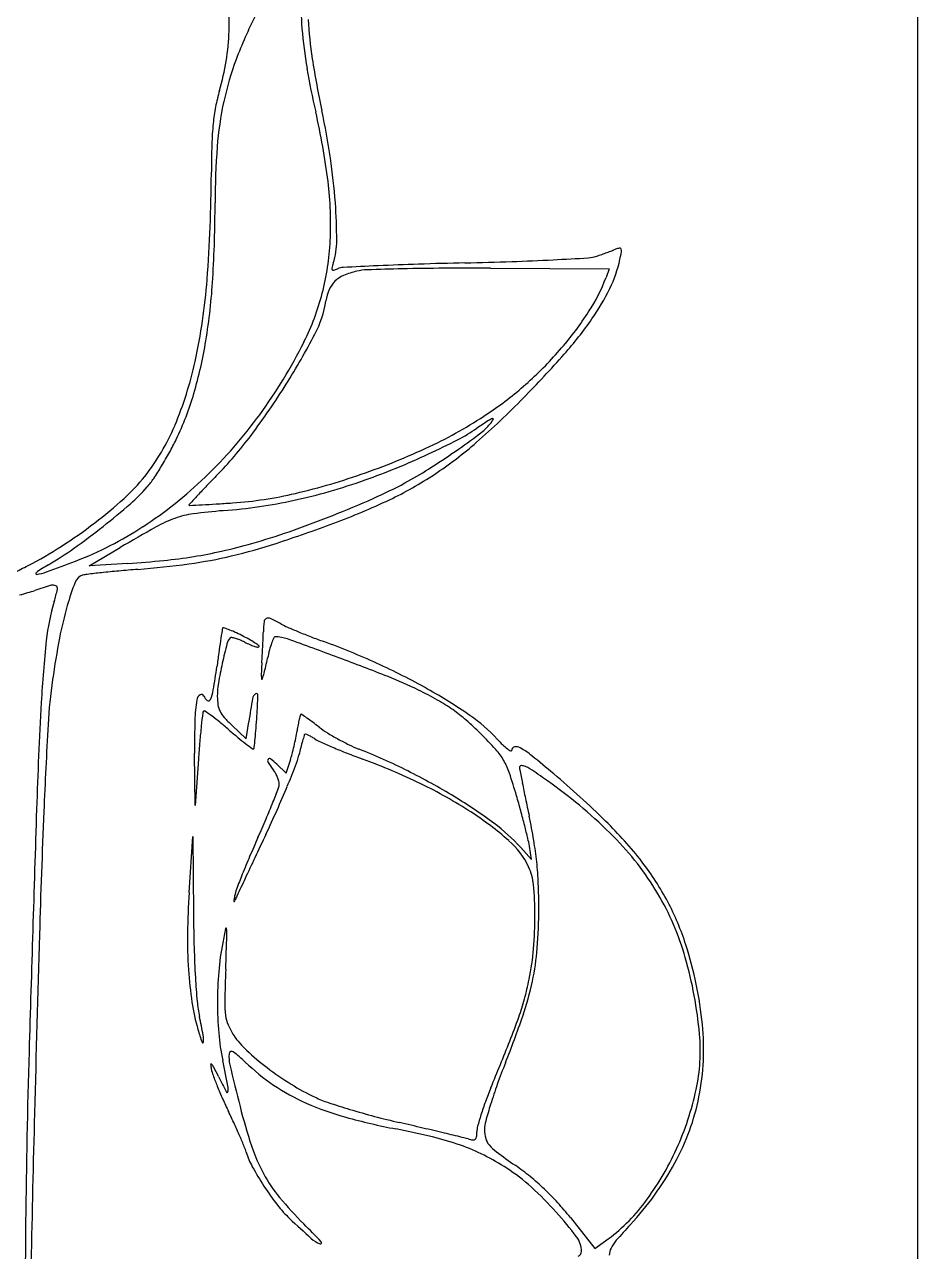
# Model space of a CAD drawing. Header units: millimetres. Extents: x 56222 to 3066687, y -650199 to -121287.
# Drawn here: x 140519.683 to 140522.925, y -185755.834 to -185751.38 of the extents above; entities that cross this region are included whole.
import ezdxf

# ---------------------------------------------------------------- set-up
doc = ezdxf.new("R2010")
doc.units = ezdxf.units.MM
doc.header["$MEASUREMENT"] = 0
doc.layers.add('$TD_AUDIT_GENERATED_(A0BDF17)', color=32, linetype='Continuous', lineweight=30)

msp = doc.modelspace()

# ---------------------------------------------------------------- linework, layer by layer
at = {"layer": '$TD_AUDIT_GENERATED_(A0BDF17)', "linetype": 'Continuous', "lineweight": 25, "ltscale": 2}
for p, q in [((140522.9246, -185738.3706), (140522.9246, -185769.2909)), ((140521.3749, -185752.2649), (140521.8058, -185752.2671)), ((140521.8058, -185752.2671), (140521.794, -185752.2983)), ((140519.9172, -185753.3456), (140520.0297, -185753.279)), ((140520.0579, -185753.3364), (140519.9172, -185753.3456)), ((140520.4351, -185753.9235), (140520.4878, -185753.9733)), ((140520.4878, -185753.9733), (140520.4971, -185753.9111)), ((140520.302, -185754.2147), (140520.3002, -185754.0248)), ((140520.314, -185754.0472), (140520.302, -185754.2147)), ((140520.6327, -185754.0973), (140520.6478, -185754.0505)), ((140520.599, -185754.0657), (140520.6327, -185754.0973)), ((140520.2801, -185754.5313), (140520.2937, -185754.3273)), ((140520.2937, -185754.3273), (140520.2961, -185754.6086)), ((140521.4841, -185754.3677), (140521.5237, -185754.4117)), ((140521.5237, -185754.4117), (140521.5156, -185754.3624)), ((140521.6644, -185755.711), (140521.7534, -185755.8228)), ((140521.7534, -185755.8228), (140521.7919, -185755.7953))]:
    msp.add_line(p, q, dxfattribs=at)
for centre, radius, start, end in [((140519.9, -185751.3849), 0.526, 357.9498, 18.9491), ((140522.0249, -185751.2826), 1.3395, 179.5072, 184.7834), ((140521.9438, -185752.068), 1.5947, 153.1268, 159.406), ((140521.9327, -185751.3127), 1.2206, 182.3042, 189.0333), ((140519.5413, -185751.372), 0.8848, 343.7254, 357.9499), ((140522.4544, -185751.2466), 1.7705, 184.7834, 189.5158), ((140521.462, -185751.887), 1.08, 159.406, 167.8151), ((140524.4764, -185750.9083), 3.7963, 189.0333, 191.9218), ((140523.2808, -185751.1081), 2.6085, 189.5158, 193.0555), ((140521.0154, -185751.8023), 0.6508, 163.7254, 169.093), ((140521.029, -185751.805), 0.6646, 169.093, 174.3763), ((140521.6121, -185751.9194), 1.2336, 167.8152, 175.5996), ((140517.904, -185752.296), 2.9211, 8.4868, 11.9218), ((140521.4576, -185751.8472), 1.0954, 174.3763, 178.3112), ((140518.3352, -185752.255), 2.4684, 7.0945, 13.0556), ((140524.767, -185751.9448), 4.4062, 178.3111, 179.7096), ((140523.0196, -185752.0277), 2.6452, 175.5996, 179.9999), ((140518.602, -185752.1918), 2.2153, 4.2604, 8.4868), ((140514.8238, -185751.8944), 5.5372, 355.7375, 359.7096), ((140519.5574, -185752.1028), 1.2367, 357.0971, 7.0946), ((140515.7258, -185752.0277), 4.6486, 356.613, 359.9998), ((140519.0207, -185752.1606), 1.7954, 359.892, 4.2603), ((140519.8343, -185752.1169), 0.9595, 345.5833, 357.0971), ((140520.5419, -185752.1635), 0.2743, 342.3911, 359.892), ((140520.8461, -185737.4729), 14.7806, 272.93206, 273.42526), ((140521.7221, -185752.1092), 0.1181, 273.4253, 288.738), ((140521.2675, -185750.769), 1.5333, 288.738, 289.4528), ((140521.0867, -185750.2571), 2.0762, 289.4529, 290.0224), ((140521.1461, -185750.4202), 1.9026, 290.0225, 290.5982), ((140521.6218, -185751.6859), 0.5504, 290.5981, 292.0477), ((140521.8571, -185752.2668), 0.0763, 100.8241, 112.0478), ((140521.8438, -185752.1971), 0.00534, 23.0676, 100.824), ((140521.1356, -185752.08), 0.7251, 347.7918, 350.0696), ((140521.8324, -185752.202), 0.0177, 350.0696, 23.0676), ((140520.8055, -185752.266), 0.00746, 166.223, 218.0811), ((140521.0669, -185752.3301), 0.2766, 162.3911, 166.2231), ((140520.8036, -185752.2676), 0.00499, 218.0811, 287.2305), ((140520.7627, -185752.1358), 0.143, 287.2306, 293.3584), ((140520.843, -185752.3217), 0.0596, 92.9585, 113.3584), ((140522.1095, -185776.8285), 24.5991, 92.66436, 92.9584), ((140520.9556, -185752.5604), 0.2924, 103.2499, 113.017), ((140520.9335, -185752.4665), 0.1959, 91.8578, 103.2498), ((140521.3401, -185765.0041), 12.7401, 91.28539, 91.85789), ((140521.454, -185762.7413), 10.4966, 91.86306, 92.66429), ((140521.2673, -185761.7566), 9.4918, 90.37072, 91.28539), ((140521.7121, -185770.6766), 18.4361, 91.33747, 91.86299), ((140521.3009, -185766.9625), 14.6977, 89.7115, 90.37063), ((140520.9322, -185737.2756), 14.974, 271.3375, 271.98883), ((140521.1348, -185743.1103), 9.1358, 271.98891, 272.93199), ((140521.3936, -185752.1358), 0.4611, 333.9974, 347.7917), ((140518.2362, -185752.1487), 2.1153, 347.5903, 355.7375), ((140518.1697, -185752.1723), 2.2004, 350.6873, 356.6129), ((140520.872, -185752.3769), 0.0898, 134.1146, 157.2338), ((140520.882, -185752.3872), 0.1042, 113.0171, 134.1146), ((140521.1787, -185752.0656), 0.6578, 327.0543, 339.2891), ((140519.908, -185752.1358), 0.8833, 333.3332, 345.5832), ((140520.9595, -185752.4136), 0.1847, 157.2337, 170.7093), ((140521.0634, -185751.9748), 0.8285, 325.1013, 333.9974), ((140520.3842, -185752.3195), 0.3982, 332.3986, 350.7093), ((140520.7131, -185751.7639), 1.2126, 319.3138, 327.0542), ((140520.5943, -185751.6475), 1.4005, 318.4374, 325.1013), ((140518.7692, -185752.2706), 1.5929, 343.6403, 350.6872), ((140519.0031, -185751.6814), 1.896, 323.9734, 333.3331), ((140518.3693, -185751.266), 2.6719, 327.9086, 332.3987), ((140518.3575, -185749.6642), 4.3899, 315.5933, 318.4374), ((140520.603, -185751.6692), 1.3578, 311.9483, 319.3137), ((140518.9878, -185752.3141), 1.3457, 337.1653, 347.5902), ((140519.236, -185752.4076), 1.1065, 334.3803, 343.6402), ((140518.3377, -185751.2462), 2.7092, 323.1361, 327.9086), ((140520.648, -185751.7193), 1.2905, 304.2964, 311.9483), ((140519.3018, -185750.5891), 3.0681, 311.2295, 315.5933), ((140519.1627, -185751.7974), 1.6986, 313.8095, 323.9733), ((140520.4828, -185751.4771), 1.5837, 295.6431, 304.2963), ((140521.4025, -185752.8726), 0.0653, 108.4555, 123.2676), ((140521.3826, -185752.8128), 0.00223, 328.7924, 108.4556), ((140519.4971, -185752.5286), 0.7931, 321.6751, 337.1653), ((140520.9453, -185752.2865), 0.676, 297.2637, 304.1966), ((140523.0514, -185755.3858), 3.0711, 123.2676, 124.1967), ((140521.1994, -185752.6853), 0.2259, 306.7259, 320.3097), ((140521.273, -185752.7464), 0.1303, 320.3097, 328.7923), ((140519.3818, -185752.4776), 0.9447, 331.1404, 334.3804), ((140519.3127, -185751.9773), 1.4905, 315.6713, 323.1361), ((140519.9963, -185750.4449), 2.7478, 294.8183, 297.2636), ((140520.3908, -185751.8318), 1.4157, 303.4488, 311.2295), ((140519.4804, -185750.3813), 3.1006, 304.7238, 306.7259), ((140519.1055, -185752.3253), 1.2602, 328.5299, 331.1404), ((140520.095, -185750.6693), 2.4797, 289.4586, 295.643), ((140519.8801, -185750.1937), 3.0246, 292.3866, 294.8184), ((140519.6791, -185750.6679), 2.7519, 302.2959, 304.7238), ((140519.2004, -185752.3833), 1.149, 325.8816, 328.5299), ((140519.6035, -185752.6127), 0.6575, 312.1192, 321.6751), ((140519.2573, -185751.896), 1.562, 303.2015, 313.8095), ((140519.872, -185752.8384), 0.3377, 319.2909, 325.8815), ((140524.7903, -185757.3281), 6.1668, 135.67131, 136.19224), ((140520.1068, -185750.7028), 2.4442, 283.2407, 289.4585), ((140520.134, -185750.8077), 2.3602, 286.1041, 289.4407), ((140520.1402, -185750.825), 2.3418, 289.4407, 292.3867), ((140520.4344, -185751.8978), 1.3367, 295.399, 303.4488), ((140520.3735, -185751.7666), 1.4521, 298.3785, 302.296), ((140519.6802, -185752.6734), 0.5907, 310.9249, 319.2909), ((140522.5597, -185755.1884), 3.0759, 136.1922, 137.0689), ((140520.2525, -185751.2181), 1.933, 282.2285, 286.1041), ((140520.2989, -185751.6285), 1.6091, 293.8234, 298.3785), ((140518.9108, -185751.8465), 1.6904, 307.3982, 312.1192), ((140518.2388, -185751.0108), 2.7912, 308.2809, 310.9249), ((140532.7798, -185764.6959), 17.0345, 137.06887, 137.20776), ((140519.9784, -185746.8773), 6.2561, 273.19856, 273.66334), ((140519.6167, -185741.2274), 11.9176, 273.66325, 273.95019), ((140520.3392, -185751.6903), 1.4298, 273.9501, 283.2407), ((140520.2653, -185751.2769), 1.8728, 278.2878, 282.2285), ((140519.2815, -185749.3243), 4.1279, 291.5692, 293.8233), ((140519.9437, -185750.8642), 2.4808, 290.3321, 295.399), ((140520.3386, -185753.4796), 0.3259, 97.6888, 109.6882), ((140520.2804, -185753.1244), 0.00117, 137.2079, 239.3599), ((140520.2823, -185753.1213), 0.0048, 239.3595, 273.1315), ((140518.176, -185714.6255), 38.5582, 273.13168, 273.1986), ((140520.5679, -185755.1783), 2.0399, 94.5957, 97.6888), ((140520.2408, -185751.1088), 2.0426, 274.5957, 278.2879), ((140519.2397, -185749.2186), 4.2416, 289.3211, 291.5691), ((140518.8116, -185751.7167), 1.8537, 302.8082, 307.3981), ((140518.2257, -185750.9942), 2.8123, 305.5462, 308.2809), ((140519.4125, -185752.1331), 1.2786, 290.8754, 303.2015), ((140523.0793, -185758.4319), 5.9877, 119.17719, 120.61781), ((140520.3821, -185753.6013), 0.4551, 109.6881, 119.1773), ((140518.7692, -185747.6946), 5.861, 288.16294, 290.3321), ((140519.9034, -185751.1115), 2.2356, 285.6908, 289.3212), ((140519.0439, -185752.0771), 1.4249, 297.2175, 302.8082), ((140519.1516, -185752.2901), 1.2196, 300.4402, 305.5462), ((140520.0414, -185751.7272), 1.6047, 279.1598, 282.8555), ((140519.8899, -185751.0636), 2.2855, 282.8555, 285.6908), ((140519.9849, -185751.4003), 1.961, 283.2558, 288.163), ((140518.7349, -185751.4763), 2.1005, 295.6151, 297.2175), ((140520.1407, -185753.9732), 0.7327, 120.4401, 124.5867), ((140516.4722, -185744.4233), 9.5301, 290.19586, 290.87539), ((140519.8136, -185749.5845), 3.7599, 273.725, 275.7232), ((140519.8342, -185750.1032), 3.2653, 274.5662, 277.8408), ((140520.0069, -185751.5135), 1.8212, 275.7232, 279.1598), ((140520.0523, -185751.6863), 1.6672, 277.8407, 283.2558), ((140519.7267, -185753.3729), 0.00341, 124.5866, 277.9422), ((140519.7038, -185753.2086), 0.1693, 277.9424, 290.1959), ((140519.9058, -185753.4196), 0.042, 107.0395, 158.6991), ((140519.9206, -185753.468), 0.0926, 96.6557, 107.0395), ((140520.5245, -185758.6428), 5.3025, 96.0866, 96.6557), ((140520.3955, -185757.4334), 4.0862, 95.2067, 96.0866), ((140520.5913, -185759.5822), 6.2439, 94.56632, 95.20665), ((140520.3176, -185755.2189), 1.8816, 106.6098, 108.5099), ((140519.7859, -185753.4364), 0.0215, 60.3437, 106.6099), ((140519.1932, -185753.2949), 0.6238, 343.2505, 347.4546), ((140519.7907, -185753.4279), 0.0117, 347.4546, 60.3437), ((140520.7806, -185753.7607), 0.981, 158.699, 163.9544), ((140519.4028, -185752.417), 1.0663, 284.2355, 285.8975), ((140519.5352, -185752.882), 0.5828, 285.8975, 288.5099), ((140520.5405, -185753.7004), 0.7832, 163.2504, 173.8263), ((140521.1066, -185753.8545), 1.3202, 163.9544, 169.202), ((140520.9943, -185753.5963), 0.4446, 173.7225, 178.5756), ((140520.5661, -185753.5492), 0.0138, 114.1371, 173.7225), ((140520.5678, -185753.5529), 0.0179, 64.9397, 114.1372), ((140520.2596, -185754.212), 0.7455, 61.5852, 64.9398), ((140520.7599, -185753.2873), 0.3059, 241.5852, 246.4457), ((140521.47, -185751.6583), 2.0829, 246.4456, 247.625), ((140523.1099, -185754.2366), 3.3595, 169.2021, 171.8144), ((140544.4579, -185757.125), 24.3179, 171.61623, 171.7063), ((140520.4775, -185753.5908), 0.0784, 166.4628, 171.6163), ((140520.4042, -185753.5732), 0.003, 73.4643, 166.463), ((140520.3158, -185753.8708), 0.3134, 70.0314, 73.4641), ((140520.4625, -185753.6396), 0.0463, 134.9999, 165.5362), ((140520.3167, -185753.8682), 0.3107, 65.5481, 70.0315), ((140520.4339, -185753.611), 0.00572, 78.9106, 134.9999), ((140520.4077, -185753.7447), 0.142, 73.4402, 78.9105), ((140520.1787, -185754.1717), 0.6441, 62.9493, 65.5481), ((140520.4009, -185753.7674), 0.1657, 67.4868, 73.4403), ((140520.1436, -185754.2405), 0.7214, 60.6311, 62.9492), ((140520.3293, -185753.9105), 0.3427, 56.586, 60.6311), ((140517.1516, -185753.468), 3.4004, 357.1005, 357.612), ((140519.093, -185753.549), 1.4573, 357.612, 358.5755), ((140520.8852, -185753.7336), 0.3239, 156.8326, 160.5001), ((140520.5926, -185753.6084), 0.00564, 89.9999, 156.8327), ((140520.5926, -185753.7352), 0.1324, 70.1583, 89.9998), ((140513.6533, -185772.966), 20.5769, 69.60596, 70.15829), ((140521.5662, -185751.4246), 2.3357, 247.625, 248.8325), ((140521.5768, -185751.3973), 2.365, 248.8325, 250.0288), ((140524.0761, -185754.0828), 4.3394, 173.8262, 176.8038), ((140531.4996, -185755.2361), 11.2227, 171.70625, 171.9336), ((140522.5471, -185754.1773), 2.1991, 165.5363, 167.4373), ((140520.3565, -185753.8746), 0.2817, 63.4868, 67.4868), ((140520.6267, -185753.333), 0.3235, 243.4868, 246.9642), ((140520.5729, -185753.4595), 0.186, 246.9641, 252.2273), ((140520.5693, -185753.4706), 0.1744, 252.2273, 256.6754), ((140520.3134, -185753.9346), 0.3716, 53.6885, 56.5859), ((140520.5302, -185753.6355), 0.00492, 256.6753, 314.9999), ((140520.5319, -185753.6372), 0.00252, 315, 53.6886), ((140517.0582, -185753.4633), 3.4939, 356.5915, 357.1006), ((140521.1316, -185753.7978), 0.5785, 165.2542, 168.2719), ((140520.877, -185753.7308), 0.3152, 160.5001, 165.2543), ((140519.8744, -185756.0818), 2.6193, 65.4541, 70.0287), ((140539.4974, -185756.3696), 19.3003, 171.9335, 172.08499), ((140521.7764, -185754.0056), 1.4094, 167.4374, 170.404), ((140521.3245, -185753.755), 0.7824, 175.8021, 177.4838), ((140518.6055, -185753.5555), 1.9439, 355.8021, 356.5916), ((140519.2033, -185753.3974), 1.391, 347.021, 348.2719), ((140517.6678, -185762.168), 9.0568, 68.39655, 69.60594), ((140519.9417, -185755.9345), 2.4574, 60.6552, 65.4541), ((140517.3603, -185753.2919), 3.0497, 350.4953, 352.0849), ((140520.935, -185753.7379), 0.3926, 177.4839, 180.3011), ((140521.2082, -185753.7365), 0.6658, 180.3011, 181.6657), ((140518.9179, -185753.2961), 1.6925, 344.2388, 344.977), ((140519.8555, -185753.5478), 0.7217, 344.977, 347.021), ((140521.6547, -185754.0272), 1.8894, 171.8145, 176.7868), ((140520.6793, -185753.8201), 0.2968, 170.4039, 179.8247), ((140520.5445, -185753.7558), 0.00176, 181.6659, 270), ((140520.5445, -185753.7552), 0.00234, 269.9999, 344.2388), ((140520.4259, -185755.203), 1.5656, 63.9646, 68.3965), ((140520.8525, -185753.9203), 0.5516, 170.7573, 178.4944), ((140520.3349, -185753.836), 0.0271, 122.9209, 170.7574), ((140520.3252, -185753.821), 0.00927, 20.9935, 122.921), ((140520.3667, -185753.8051), 0.0352, 200.9935, 234.4777), ((140520.3507, -185753.8277), 0.00751, 234.4777, 336.0448), ((140520.2238, -185753.7713), 0.1463, 336.0447, 350.4953), ((140520.5696, -185753.8198), 0.187, 179.8247, 189.1628), ((140524.112, -185754.4508), 3.655, 170.1623, 171.5085), ((140520.5358, -185753.8307), 0.0254, 124.2734, 170.1622), ((140520.5246, -185753.8141), 0.00537, 358.2711, 124.2734), ((140518.0616, -185753.7398), 2.4694, 356.4853, 358.2711), ((140520.5096, -185755.0316), 1.3748, 60.7077, 63.9646), ((140520.1424, -185755.5775), 2.0477, 55.5775, 60.6552), ((140520.8603, -185754.4066), 0.6581, 55.0572, 60.7077), ((140536.0953, -185754.754), 16.3773, 176.80383, 178.16012), ((140527.3064, -185754.6722), 7.0217, 173.51441, 173.90723), ((140520.3397, -185753.8802), 0.0101, 134.9999, 173.5143), ((140520.3354, -185753.8759), 0.00404, 55.2193, 135), ((140519.6548, -185754.8558), 1.1971, 53.7733, 55.2192), ((140520.4641, -185753.8368), 0.0802, 189.1628, 206.7407), ((140520.486, -185753.8257), 0.1048, 206.7407, 221.5959), ((140520.8927, -185754.3602), 0.6016, 49.103, 55.0572), ((140541.6705, -185755.1509), 21.9367, 176.78682, 177.61142), ((140523.6368, -185753.9935), 3.3367, 178.4943, 180.5385), ((140519.9351, -185754.4733), 0.7229, 50.8648, 53.7734), ((140519.5038, -185755.0032), 1.4062, 49.097, 50.8649), ((140520.7399, -185753.6004), 0.4442, 221.5959, 226.6765), ((140517.549, -185753.7083), 2.983, 355.6475, 356.4854), ((140521.406, -185754.0574), 0.7426, 169.4167, 171.2109), ((140521.0567, -185753.9921), 0.3873, 166.4961, 169.4166), ((140521.2985, -185754.0502), 0.6359, 165.0292, 166.496), ((140520.6865, -185753.8866), 0.00241, 90.0001, 165.0294), ((140520.6865, -185753.8903), 0.00613, 55.3394, 90), ((140519.2546, -185755.9613), 2.5239, 54.8386, 55.3393), ((140520.0692, -185754.8048), 1.1093, 53.5082, 54.8385), ((140519.5535, -185755.5019), 1.9765, 52.6448, 53.5081), ((140520.648, -185754.6426), 0.9752, 44.9569, 49.103), ((140520.9776, -185754.3587), 0.5703, 42.43, 55.5775), ((140522.9338, -185754.2054), 2.6242, 173.9072, 175.1262), ((140521.6203, -185752.5601), 1.8262, 229.097, 230.4569), ((140521.0477, -185753.2538), 0.9267, 230.457, 232.7162), ((140518.8634, -185753.8084), 1.6648, 354.3508, 355.6475), ((140520.0475, -185753.8474), 0.632, 348.7892, 351.2109), ((140523.0094, -185754.6231), 2.4046, 164.0092, 164.5079), ((140520.7081, -185753.9637), 0.0108, 141.1517, 164.009), ((140520.7018, -185753.9586), 0.00269, 70.1703, 141.1519), ((140520.6577, -185754.0809), 0.1327, 65.8444, 70.1702), ((140520.6545, -185754.0881), 0.1406, 60.6181, 65.8444), ((140520.5941, -185754.1953), 0.2636, 57.3539, 60.6179), ((140520.9777, -185753.6362), 0.3707, 232.6448, 238.164), ((140521.2423, -185753.21), 0.8724, 238.164, 241.0754), ((140520.205, -185755.085), 1.6013, 42.0574, 44.9568), ((140525.0784, -185754.3883), 4.7766, 175.1262, 175.9047), ((140521.6913, -185752.4084), 1.9892, 232.7162, 233.5988), ((140520.5125, -185754.0071), 0.00293, 233.5988, 318.4075), ((140520.5084, -185754.0035), 0.00841, 318.4075, 353.8815), ((140516.5915, -185753.5836), 3.9478, 353.8816, 354.3508), ((140519.6826, -185753.7764), 1.0038, 345.4622, 347.1325), ((140519.6383, -185753.7663), 1.0492, 347.1325, 348.7892), ((140522.7674, -185754.538), 2.1489, 165.6286, 166.3785), ((140521.903, -185754.3165), 1.2566, 164.5079, 165.6286), ((140520.8204, -185753.8421), 0.1559, 237.3539, 245.9205), ((140521.6866, -185751.9038), 2.2788, 245.9205, 247.1281), ((140521.7253, -185751.8122), 2.3783, 247.1281, 248.5002), ((140521.257, -185753.1834), 0.9027, 241.0754, 243.9657), ((140521.0902, -185753.5248), 0.5228, 243.9657, 248.3164), ((140520.043, -185756.1586), 2.3116, 63.5169, 68.3164), ((140521.2204, -185754.1689), 0.2337, 30.0538, 42.0573), ((140521.778, -185753.6271), 0.5141, 222.43, 225.689), ((140521.5476, -185753.8631), 0.1843, 225.6891, 232.6971), ((140521.4749, -185753.9585), 0.0644, 232.6972, 244.8545), ((140521.4635, -185754.0143), 0.012, 99.9576, 179.9999), ((140521.4669, -185754.0336), 0.0317, 60.5574, 99.9577), ((140521.331, -185754.2744), 0.3082, 51.0715, 60.5575), ((140520.5767, -185754.0529), 0.0114, 150.6431, 212.6596), ((140520.5718, -185754.0501), 0.00576, 52.4473, 150.6432), ((140520.3834, -185754.2951), 0.3148, 46.7881, 52.4473), ((140520.2713, -185753.929), 0.3956, 342.1141, 345.4622), ((140520.3754, -185753.9583), 0.3124, 338.7023, 346.3784), ((140521.9442, -185751.2563), 2.9758, 248.5002, 249.6601), ((140520.0576, -185756.3455), 2.4519, 64.277, 69.66), ((140521.2066, -185754.1769), 0.2496, 18.5826, 30.0537), ((140521.4488, -185754.0143), 0.00273, 244.8545, 360), ((140518.8977, -185757.287), 4.1807, 49.6621, 51.0716), ((140520.9412, -185753.8192), 0.4444, 212.6597, 217.1023), ((140520.5018, -185754.1516), 0.1065, 29.3336, 37.1024), ((140520.4797, -185754.164), 0.1319, 22.7166, 29.3336), ((140517.4245, -185752.8079), 3.4795, 337.3914, 338.7023), ((140520.0526, -185756.1393), 2.29, 58.6833, 63.5168), ((140519.5683, -185754.7277), 1.9781, 16.0861, 18.5825), ((140521.4867, -185754.0775), 0.00706, 93.156, 180.3925), ((140521.5219, -185754.0773), 0.0422, 180.3925, 191.1633), ((140540.7434, -185750.2841), 19.6344, 191.16331, 191.30655), ((140521.4881, -185754.1013), 0.0308, 63.4439, 93.156), ((140521.3855, -185754.3064), 0.2602, 55.5212, 63.4439), ((140519.4048, -185757.1907), 3.7591, 54.395, 55.5212), ((140519.1778, -185756.9571), 3.748, 45.7638, 49.6621), ((140517.1592, -185752.6975), 3.7669, 335.9666, 337.3915), ((140520.4934, -185754.1583), 0.117, 15.8646, 22.7167), ((140520.5655, -185754.1366), 0.0419, 339.2113, 359.9999), ((140520.5695, -185754.1366), 0.0379, 359.9999, 15.8647), ((140520.409, -185755.6162), 1.6423, 57.0083, 64.277), ((140529.3071, -185752.5707), 7.9718, 191.3066, 191.71546), ((140520.5356, -185755.6115), 1.8168, 44.9468, 54.395), ((140517.0669, -185752.8084), 3.7842, 338.3754, 339.2112), ((140520.2328, -185755.8431), 1.9433, 53.5683, 58.6833), ((140517.8434, -185755.2251), 3.7733, 15.2223, 16.0861), ((140535.1996, -185751.3487), 13.9897, 191.71542, 191.98379), ((140851.2331, -185764.8766), 331.6777, 178.160221, 178.312399), ((140516.5555, -185752.4283), 4.4279, 334.7046, 335.9667), ((140518.1653, -185753.2439), 2.6026, 336.9298, 338.3755), ((140518.0839, -185755.1596), 3.524, 14.3131, 15.2223), ((140557.2014, -185755.7987), 37.4811, 177.61149, 178.2956), ((140516.7011, -185752.6202), 4.1941, 335.9187, 336.9299), ((140520.6463, -185755.2506), 1.2065, 48.8018, 57.0083), ((140520.9992, -185754.8047), 0.6527, 42.0298, 53.5683), ((140519.4453, -185754.6928), 2.1157, 9.554, 11.9837), ((140520.804, -185755.2869), 1.4168, 37.7051, 45.7638), ((140567.4908, -185776.5003), 51.9092, 154.70453, 154.80835), ((140518.424, -185755.0729), 3.173, 13.4423, 14.3132), ((140524.4953, -185756.1037), 4.3432, 155.9187, 156.9118), ((140521.2472, -185754.5642), 0.2942, 25.3857, 48.8018), ((140521.1306, -185754.426), 0.3902, 9.366, 13.4423), ((140520.2838, -185754.5516), 1.2654, 5.9834, 9.5541), ((140521.0797, -185755.0684), 1.0481, 30.682, 44.9467), ((140523.4151, -185755.6432), 3.1689, 156.9118, 158.1696), ((140548.9971, -185767.8012), 31.4717, 154.80827, 154.9593), ((140521.3414, -185754.5195), 0.1899, 5.1537, 25.3857), ((140520.2814, -185754.5519), 1.2678, 2.4168, 5.9835), ((140521.1319, -185755.0335), 1.0024, 27.8861, 37.7051), ((140523.5583, -185755.7006), 3.3232, 158.1696, 159.1738), ((140569.9325, -185777.5817), 54.579, 154.95928, 155.0333), ((140520.2425, -185754.6186), 1.2933, 0.2444, 5.1537), ((140519.4183, -185754.5883), 2.1316, 359.9999, 2.4168), ((140522.9111, -185754.7064), 2.6368, 176.1912, 179.3931), ((140520.8086, -185754.6114), 0.3694, 169.2486, 171.3928), ((140520.5816, -185754.5683), 0.1384, 159.1738, 169.2486), ((140520.7795, -185754.696), 0.3593, 155.0334, 157.6528), ((140521.1264, -185755.0407), 0.9937, 15.9708, 30.682), ((140520.4729, -185754.5606), 0.0299, 171.3928, 184.9106), ((140520.444, -185754.5631), 0.000832, 184.9108, 319.9834), ((140520.4324, -185754.5533), 0.016, 319.9831, 337.6527), ((140519.7059, -185754.5883), 1.8441, 355.4949, 359.9998), ((140521.1674, -185755.0147), 0.9623, 17.7616, 27.8861), ((140526.585, -185754.5543), 6.2891, 180.49468, 181.62087), ((140520.1721, -185754.6189), 1.3637, 355.101, 0.2444), ((140522.033, -185754.6971), 1.7587, 179.3932, 183.7304), ((140522.5817, -185755.1331), 2.2195, 167.725, 169.1195), ((140520.4146, -185754.6616), 0.00171, 6.6027, 167.7248), ((140520.2566, -185754.6799), 0.1607, 358.1274, 6.6027), ((140677.9003, -185759.3901), 158.2334, 178.295665, 178.530348), ((140521.3916, -185754.9043), 1.0076, 169.1195, 175.0962), ((140476.2796, -185753.242), 44.1613, 357.96673, 358.12739), ((140520.742, -185755.151), 1.4089, 5.7367, 17.7616), ((140523.8772, -185754.6309), 3.5802, 181.621, 183.3382), ((140520.5895, -185754.6547), 0.9448, 348.3292, 355.101), ((140520.6449, -185754.6623), 0.9022, 347.8043, 355.4948), ((140520.6446, -185755.1786), 1.4948, 5.1378, 15.9708), ((140521.6674, -185754.7209), 1.3923, 183.7304, 188.5899), ((140528.7491, -185755.1048), 8.3413, 177.96673, 178.78354), ((140522.9427, -185754.6854), 2.6442, 183.3383, 185.2251), ((140521.6952, -185754.9304), 1.3123, 175.0961, 179.9987), ((140520.436, -185754.6171), 1.1159, 341.0568, 347.8043), ((140520.3173, -185754.5985), 1.2227, 344.8736, 348.3292), ((140521.0588, -185754.8129), 0.7768, 188.5899, 196.1122), ((140520.7847, -185754.8828), 0.4772, 185.2252, 191.9278), ((140521.6668, -185754.9304), 1.2839, 179.9986, 184.9475), ((140520.7576, -185754.9351), 0.348, 178.7835, 186.9667), ((140520.6116, -185754.678), 0.9179, 340.5893, 344.8736), ((140517.3342, -185755.6117), 3.0495, 10.6329, 11.9278), ((140520.5311, -185754.9628), 0.1198, 186.9666, 203.9927), ((140517.8069, -185753.7148), 3.8956, 338.3964, 341.0568), ((140519.3784, -185754.2435), 2.2254, 338.1734, 340.5893), ((140521.2323, -185754.7627), 0.9574, 196.1122, 199.0281), ((140520.6604, -185754.9053), 0.2613, 203.9927, 213.4952), ((140521.2584, -185755.0991), 0.8899, 348.771, 5.7367), ((140520.3297, -185755.0741), 0.00259, 199.0282, 353.5282), ((140520.2475, -185755.0647), 0.0853, 353.5282, 10.6329), ((140521.2649, -185754.9652), 0.8805, 184.9475, 191.513), ((140520.6922, -185754.8842), 0.2994, 213.4952, 227.1838), ((140496.6963, -185745.1591), 26.659, 337.78151, 338.17341), ((140521.4647, -185755.1049), 0.6715, 347.8431, 5.1378), ((140553.6714, -185756.1096), 33.9869, 178.31241, 179.35519), ((140520.541, -185755.1299), 0.1161, 173.1808, 193.4274), ((140520.435, -185755.1173), 0.00937, 54.3777, 173.1808), ((140520.22, -185755.4173), 0.3785, 45.7013, 54.3777), ((140521.1748, -185754.3633), 1.0095, 227.1837, 232.7206), ((140520.3603, -185755.155), 0.00181, 43.3314, 183.6394), ((140520.4769, -185755.1476), 0.1186, 183.6397, 191.5333), ((140520.3257, -185755.1876), 0.0493, 27.5979, 43.3316), ((140518.4716, -185756.1569), 2.1416, 26.5556, 27.5979), ((140503.7071, -185758.5415), 17.0378, 11.17743, 11.51295), ((140532.0145, -185752.3908), 11.9121, 193.42732, 194.17376), ((140520.9933, -185754.6248), 0.7288, 225.7014, 236.1355), ((140521.2432, -185754.2734), 1.1225, 232.7207, 238.1307), ((140523.8366, -185756.1026), 2.5898, 158.3963, 160.2495), ((140520.5155, -185755.1397), 0.1581, 191.5334, 200.2663), ((140521.6486, -185754.7213), 1.3659, 200.2663, 202.0527), ((140523.1123, -185753.8375), 3.0465, 206.5555, 207.7354), ((140521.791, -185754.6636), 1.5196, 202.0527, 203.9244), ((140520.4184, -185755.2539), 0.00296, 207.7353, 345.7087), ((140520.3863, -185755.2457), 0.0361, 345.7087, 11.1774), ((140521.0213, -185754.5831), 0.779, 236.1355, 246.0609), ((140521.1063, -185754.4937), 0.8631, 238.1306, 244.7188), ((140522.7676, -185755.8084), 1.5033, 157.7816, 159.8407), ((140523.1039, -185755.8395), 1.8113, 160.2494, 162.672), ((140521.0876, -185755.0236), 1.0572, 335.5332, 347.8431), ((140521.9339, -185754.6003), 1.6759, 203.9244, 205.6637), ((140521.1257, -185754.348), 1.0363, 246.0609, 254.5185), ((140520.9249, -185754.8777), 0.4385, 244.7187, 251.4676), ((140521.6099, -185752.8344), 2.5935, 251.4675, 253.2799), ((140522.4642, -185755.697), 1.1802, 159.8408, 162.3097), ((140522.9322, -185755.7859), 1.6314, 162.672, 164.894), ((140521.3101, -185755.1093), 0.8373, 331.2004, 348.7711), ((140639.2165, -185758.3975), 119.5369, 178.530367, 178.791865), ((140517.7567, -185756.6073), 2.9584, 24.6864, 25.6636), ((140522.4818, -185754.7983), 2.08, 194.1738, 198.2915), ((140521.4646, -185753.1243), 2.306, 254.5186, 259.1695), ((140521.7053, -185752.5167), 2.9252, 253.2799, 255.1095), ((140521.6815, -185752.6062), 2.8326, 255.1095, 256.9837), ((140522.4011, -185755.6769), 1.114, 162.3097, 164.5056), ((140518.174, -185756.4155), 2.4992, 23.5774, 24.6864), ((140520.5163, -185758.0815), 2.741, 76.3329, 79.1695), ((140514.5062, -185783.6456), 29.0253, 76.80979, 76.98374), ((140516.7163, -185774.2157), 19.3399, 76.57392, 76.80975), ((140521.4017, -185755.3998), 0.0768, 164.5057, 179.9999), ((140521.4721, -185755.3918), 0.1191, 164.894, 179.9514), ((140521.4795, -185755.3918), 0.1265, 179.9513, 194.6217), ((140518.3333, -185756.346), 2.3254, 22.565, 23.5773), ((140520.9206, -185756.4187), 1.0298, 70.4419, 76.3329), ((140515.5433, -185779.1293), 24.3916, 76.41689, 76.57388), ((140521.1582, -185755.8899), 0.4835, 73.7901, 76.4168), ((140521.3261, -185755.3125), 0.1178, 253.7901, 262.2919), ((140521.3118, -185755.4179), 0.0115, 262.2919, 309.2272), ((140521.311, -185755.4169), 0.0128, 309.2274, 352.7936), ((140521.1759, -185755.3998), 0.149, 352.7936, 359.9999), ((140521.414, -185755.4089), 0.0588, 194.6217, 220.6455), ((140520.2959, -185755.5305), 0.2001, 16.4573, 22.565), ((140520.7406, -185755.3991), 0.2637, 196.4572, 208.8611), ((140521.0914, -185755.2579), 0.6156, 198.2915, 208.4871), ((140521.0107, -185756.1652), 0.7608, 63.4283, 70.4418), ((140521.496, -185755.3385), 0.1669, 220.6455, 233.4734), ((140523.2808, -185752.9289), 3.1655, 233.4734, 234.9802), ((140521.0937, -185755.0264), 1.0505, 323.189, 335.5332), ((140521.4594, -185755.0029), 1.0844, 208.861, 213.1985), ((140520.9754, -185756.2357), 0.8396, 56.9146, 63.4283), ((140520.9369, -185756.2738), 0.9189, 50.73, 54.9802), ((140521.0517, -185754.9673), 1.1321, 317.1855, 331.2005), ((140521.0233, -185755.2948), 0.5382, 208.4871, 219.5714), ((140521.0406, -185756.1356), 0.7202, 47.9684, 56.9146), ((140520.9268, -185756.2861), 0.9349, 46.5344, 50.73), ((140521.4665, -185754.9983), 1.0928, 213.1985, 217.6193), ((140520.7104, -185756.5019), 1.2133, 41.9156, 47.9685), ((140520.9097, -185756.3042), 0.9597, 42.3944, 46.5344), ((140521.622, -185754.8001), 1.3148, 219.5713, 225.2589), ((140520.8481, -185756.3604), 1.0432, 38.5053, 42.3944), ((140521.4163, -185755.2678), 0.6476, 305.4532, 323.189), ((140520.9314, -185755.4107), 0.4173, 217.6193, 226.6904), ((140520.6491, -185756.557), 1.2958, 36.768, 41.9155), ((140547.9024, -185756.0447), 28.2174, 179.35516, 180.55401), ((140523.5933, -185752.5869), 4.2979, 226.6904, 228.1113), ((140518.9043, -185757.5424), 2.546, 43.21, 45.2588), ((140523.776, -185757.4912), 2.5816, 137.1856, 138.8824), ((140520.7925, -185755.7097), 0.1031, 228.1114, 248.9643), ((140521.6163, -185755.8343), 0.0884, 0.1934, 36.7679), ((140521.9327, -185755.8823), 0.135, 138.8824, 153.4133), ((140520.757, -185755.8021), 0.00413, 248.9643, 43.2099), ((140521.6859, -185755.8341), 0.0187, 292.5904, 0.1933), ((140521.867, -185755.8494), 0.0614, 153.4133, 178.5349)]:
    msp.add_arc(centre, radius, start, end, dxfattribs=at)

doc.saveas('drawing.dxf')
